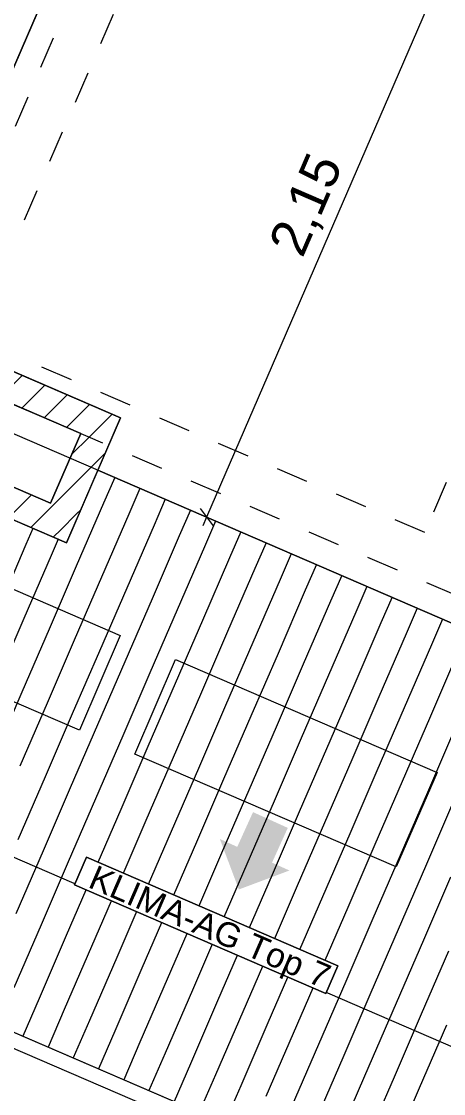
# Model space of a CAD drawing. Header units: millimetres. Extents: x 12535370 to 12566104, y 356204400 to 356234587.
# Drawn here: x 12548216 to 12549609, y 356216273 to 356219814 of the extents above; entities that cross this region are included whole.
import ezdxf
from ezdxf.enums import TextEntityAlignment as Align

# ---------------------------------------------------------------- set-up
doc = ezdxf.new("R2010")
doc.units = ezdxf.units.MM
doc.header["$MEASUREMENT"] = 0
doc.set_wipeout_variables(frame=1)
for name, pattern in [('Dashed', [211.666667, 105.833333, -105.833333]), ('Dot & Dashed', [6702.78, 3527.78, -1763.89, 0, -1411.11]), ('Wipeout_Contour', [1000, 0, -1000])]:
    doc.linetypes.add(name, pattern=pattern)
for name, color, linetype in [('New_015 Innenwände', 7, 'Continuous'), ('New_080 Raumdefinitionen', 7, 'Continuous'), ('New_255 Plangrafiken', 7, 'Continuous'), ('New_290 Raster _ Achsen', 7, 'Continuous'), ('New_GRUNDSTÜCKSGRENZE', 7, 'Continuous')]:
    doc.layers.add(name, color=color, linetype=linetype)
for name, color, linetype, lineweight in [('New_015 Innenwände_Pen_No__1', 7, 'Continuous', 13), ('New_160 Beschriftungen Ausführung_Pen_No__1', 7, 'Continuous', 13), ('New_255 Plangrafiken_Pen_No__1', 7, 'Continuous', 13), ('New_255 Plangrafiken_Pen_No__21', 1, 'Continuous', 13), ('New_255 Plangrafiken_Pen_No__39', 8, 'Continuous', 13), ('New_290 Raster _ Achsen_Pen_No__108', 7, 'Continuous', 13), ('New_GRUNDSTÜCKSGRENZE_Pen_No__1', 7, 'Continuous', 13), ('New_HKLS1_Pen_No__21', 1, 'Continuous', 13), ('New_HKLS1_Pen_No__83', 30, 'Continuous', 13)]:
    doc.layers.add(name, color=color, linetype=linetype, lineweight=lineweight)
doc.styles.add('GENERATED_STYLE_1', font='arial.ttf')
doc.styles.add('GENERATED_STYLE_2', font='arial.ttf', dxfattribs={"width": 0.8})
doc.linetypes.add('Blase', pattern='A,0,[1,DD - Rennweg 15_1030 Wien_AusfÃ¼rung-2026-06-121.Shx,S=15.817082,R=0,X=-0.000255191,Y=0.048578],-1983.5,0', length=1983.5)
doc.dimstyles.new('GENERATED_STYLE__1', dxfattribs={"dimtxt": 125, "dimasz": 47.5, "dimexe": 0.18, "dimexo": 2, "dimgap": 0, "dimtad": 1, "dimlfac": 0.001, "dimzin": 0, "dimdsep": 46, "dimtxsty": 'GENERATED_STYLE_1', "dimblk": 'ARROWHEAD_2', "dimblk1": 'ARROWHEAD_2', "dimblk2": 'ARROWHEAD_2', "dimcen": 0.09, "dimclrd": 7, "dimclre": 7, "dimclrt": 7, "dimadec": 0, "dimazin": 0, "dimtfac": 1, "dimtdec": 4, "dimtmove": 0, "dimatfit": 3, "dimfxl": 1, "dimtolj": 1, "dimtzin": 0, "dimarcsym": 0})
pattern_1 = [(45, (12240439.16, 356160438.356), (-53.033009, 53.033009), [])]

# ---------------------------------------------------------------- blocks, each defined once
blk = doc.blocks.new('*X22', base_point=(12240439.2, 356160438.4))
at = {"layer": 'New_255 Plangrafiken_Pen_No__39', "color": 8, "linetype": 'Continuous', "lineweight": 13}
for p, q in [((12548524, 356218307.8), (12548487.3, 356218222.8)), ((12548524, 356218307.8), (12548487.3, 356218222.8)), ((12548607.2, 356218271.9), (12548570.5, 356218186.9)), ((12548607.2, 356218271.9), (12548570.5, 356218186.9)), ((12548487.3, 356218222.8), (12548397.4, 356218014.8)), ((12548487.3, 356218222.8), (12548397.4, 356218014.8)), ((12548690.4, 356218235.9), (12548653.7, 356218150.9)), ((12548690.4, 356218235.9), (12548653.7, 356218150.9)), ((12548570.5, 356218186.9), (12548480.6, 356217978.9)), ((12548570.5, 356218186.9), (12548480.6, 356217978.9)), ((12548773.6, 356218200), (12548736.9, 356218115)), ((12548773.6, 356218200), (12548736.9, 356218115)), ((12548253.9, 356218139.7), (12548231, 356218086.7)), ((12548253.9, 356218139.7), (12548231, 356218086.7)), ((12548653.7, 356218150.9), (12548563.9, 356217942.9)), ((12548653.7, 356218150.9), (12548563.9, 356217942.9)), ((12548856.8, 356218164), (12548820.1, 356218079)), ((12548856.8, 356218164), (12548820.1, 356218079)), ((12548337.1, 356218103.8), (12548314.2, 356218050.7)), ((12548337.1, 356218103.8), (12548314.2, 356218050.7)), ((12548736.9, 356218115), (12548647.1, 356217907)), ((12548736.9, 356218115), (12548647.1, 356217907)), ((12548940.1, 356218128.1), (12548903.3, 356218043.1)), ((12548940.1, 356218128.1), (12548903.3, 356218043.1)), ((12548231, 356218086.7), (12548141.2, 356217878.7)), ((12548231, 356218086.7), (12548141.2, 356217878.7)), ((12548820.1, 356218079), (12548730.3, 356217871)), ((12548820.1, 356218079), (12548730.3, 356217871)), ((12549023.3, 356218092.2), (12548986.5, 356218007.2)), ((12549023.3, 356218092.2), (12548986.5, 356218007.2)), ((12548314.2, 356218050.7), (12548224.4, 356217842.7)), ((12548314.2, 356218050.7), (12548224.4, 356217842.7)), ((12548903.3, 356218043.1), (12548813.5, 356217835.1)), ((12548903.3, 356218043.1), (12548813.5, 356217835.1)), ((12549106.5, 356218056.2), (12549069.7, 356217971.2)), ((12549106.5, 356218056.2), (12549069.7, 356217971.2)), ((12548397.4, 356218014.8), (12548307.6, 356217806.8)), ((12548397.4, 356218014.8), (12548307.6, 356217806.8)), ((12548986.5, 356218007.2), (12548896.7, 356217799.1)), ((12548986.5, 356218007.2), (12548896.7, 356217799.1)), ((12549189.7, 356218020.3), (12549153, 356217935.3)), ((12549189.7, 356218020.3), (12549153, 356217935.3)), ((12548480.6, 356217978.9), (12548390.8, 356217770.8)), ((12548480.6, 356217978.9), (12548390.8, 356217770.8)), ((12549069.7, 356217971.2), (12548979.9, 356217763.2)), ((12549069.7, 356217971.2), (12548979.9, 356217763.2)), ((12549272.9, 356217984.3), (12549236.2, 356217899.3)), ((12549272.9, 356217984.3), (12549236.2, 356217899.3)), ((12548563.9, 356217942.9), (12548474, 356217734.9)), ((12548563.9, 356217942.9), (12548474, 356217734.9)), ((12549153, 356217935.3), (12549063.1, 356217727.2)), ((12549153, 356217935.3), (12549063.1, 356217727.2)), ((12549356.1, 356217948.4), (12549319.4, 356217863.4)), ((12549356.1, 356217948.4), (12549319.4, 356217863.4)), ((12548647.1, 356217907), (12548557.2, 356217699)), ((12548647.1, 356217907), (12548557.2, 356217699)), ((12549236.2, 356217899.3), (12549146.3, 356217691.3)), ((12549236.2, 356217899.3), (12549146.3, 356217691.3)), ((12549439.3, 356217912.4), (12549402.6, 356217827.4)), ((12549439.3, 356217912.4), (12549402.6, 356217827.4)), ((12548730.3, 356217871), (12548640.4, 356217663)), ((12548730.3, 356217871), (12548640.4, 356217663)), ((12549319.4, 356217863.4), (12549229.5, 356217655.4)), ((12549319.4, 356217863.4), (12549229.5, 356217655.4)), ((12549522.5, 356217876.5), (12549485.8, 356217791.5)), ((12549522.5, 356217876.5), (12549485.8, 356217791.5)), ((12548224.4, 356217842.7), (12548134.5, 356217634.7)), ((12548224.4, 356217842.7), (12548134.5, 356217634.7)), ((12548813.5, 356217835.1), (12548723.6, 356217627.1)), ((12548813.5, 356217835.1), (12548723.6, 356217627.1)), ((12549402.6, 356217827.4), (12549312.7, 356217619.4)), ((12549402.6, 356217827.4), (12549312.7, 356217619.4)), ((12549605.7, 356217840.5), (12549569, 356217755.5)), ((12549605.7, 356217840.5), (12549569, 356217755.5)), ((12548307.6, 356217806.8), (12548217.7, 356217598.8)), ((12548307.6, 356217806.8), (12548217.7, 356217598.8)), ((12548896.7, 356217799.1), (12548806.8, 356217591.1)), ((12548896.7, 356217799.1), (12548806.8, 356217591.1)), ((12549485.8, 356217791.5), (12549395.9, 356217583.5)), ((12549485.8, 356217791.5), (12549395.9, 356217583.5)), ((12548390.8, 356217770.8), (12548300.9, 356217562.8)), ((12548390.8, 356217770.8), (12548300.9, 356217562.8)), ((12548979.9, 356217763.2), (12548890, 356217555.2)), ((12548979.9, 356217763.2), (12548890, 356217555.2)), ((12549569, 356217755.5), (12549479.1, 356217547.5)), ((12549569, 356217755.5), (12549479.1, 356217547.5)), ((12548474, 356217734.9), (12548384.1, 356217526.9)), ((12548474, 356217734.9), (12548384.1, 356217526.9)), ((12549063.1, 356217727.2), (12548973.2, 356217519.2)), ((12549063.1, 356217727.2), (12548973.2, 356217519.2)), ((12549652.2, 356217719.6), (12549562.3, 356217511.6)), ((12549652.2, 356217719.6), (12549562.3, 356217511.6)), ((12548557.2, 356217699), (12548467.3, 356217490.9)), ((12548557.2, 356217699), (12548467.3, 356217490.9)), ((12549146.3, 356217691.3), (12549056.4, 356217483.3)), ((12549146.3, 356217691.3), (12549056.4, 356217483.3)), ((12548640.4, 356217663), (12548550.5, 356217455)), ((12548640.4, 356217663), (12548550.5, 356217455)), ((12549229.5, 356217655.4), (12549139.6, 356217447.3)), ((12549229.5, 356217655.4), (12549139.6, 356217447.3)), ((12548723.6, 356217627.1), (12548633.8, 356217419)), ((12548723.6, 356217627.1), (12548633.8, 356217419)), ((12549312.7, 356217619.4), (12549222.9, 356217411.4)), ((12549312.7, 356217619.4), (12549222.9, 356217411.4)), ((12548217.7, 356217598.8), (12548127.9, 356217390.7)), ((12548217.7, 356217598.8), (12548127.9, 356217390.7)), ((12548806.8, 356217591.1), (12548717, 356217383.1)), ((12548806.8, 356217591.1), (12548717, 356217383.1)), ((12549395.9, 356217583.5), (12549306.1, 356217375.5)), ((12549395.9, 356217583.5), (12549306.1, 356217375.5)), ((12548300.9, 356217562.8), (12548211.1, 356217354.8)), ((12548300.9, 356217562.8), (12548211.1, 356217354.8)), ((12548890, 356217555.2), (12548800.2, 356217347.2)), ((12548890, 356217555.2), (12548800.2, 356217347.2)), ((12549479.1, 356217547.5), (12549389.3, 356217339.5)), ((12549479.1, 356217547.5), (12549389.3, 356217339.5)), ((12548384.1, 356217526.9), (12548294.3, 356217318.9)), ((12548384.1, 356217526.9), (12548294.3, 356217318.9)), ((12548973.2, 356217519.2), (12548883.4, 356217311.2)), ((12548973.2, 356217519.2), (12548883.4, 356217311.2)), ((12549562.3, 356217511.6), (12549472.5, 356217303.6)), ((12549562.3, 356217511.6), (12549472.5, 356217303.6)), ((12548467.3, 356217490.9), (12548377.5, 356217282.9)), ((12548467.3, 356217490.9), (12548377.5, 356217282.9)), ((12549056.4, 356217483.3), (12548966.6, 356217275.3)), ((12549056.4, 356217483.3), (12548966.6, 356217275.3)), ((12549645.5, 356217475.6), (12549555.7, 356217267.6)), ((12549645.5, 356217475.6), (12549555.7, 356217267.6)), ((12548550.5, 356217455), (12548460.7, 356217247)), ((12548550.5, 356217455), (12548460.7, 356217247)), ((12549139.6, 356217447.3), (12549049.8, 356217239.3)), ((12549139.6, 356217447.3), (12549049.8, 356217239.3)), ((12548633.8, 356217419), (12548543.9, 356217211)), ((12548633.8, 356217419), (12548543.9, 356217211)), ((12549222.9, 356217411.4), (12549133, 356217203.4)), ((12549222.9, 356217411.4), (12549133, 356217203.4)), ((12548717, 356217383.1), (12548627.1, 356217175.1)), ((12548717, 356217383.1), (12548627.1, 356217175.1)), ((12549306.1, 356217375.5), (12549216.2, 356217167.4)), ((12549306.1, 356217375.5), (12549216.2, 356217167.4)), ((12548800.2, 356217347.2), (12548710.3, 356217139.1)), ((12548800.2, 356217347.2), (12548710.3, 356217139.1)), ((12549389.3, 356217339.5), (12549299.4, 356217131.5)), ((12549389.3, 356217339.5), (12549299.4, 356217131.5)), ((12548294.3, 356217318.9), (12548204.4, 356217110.8)), ((12548294.3, 356217318.9), (12548204.4, 356217110.8)), ((12548883.4, 356217311.2), (12548793.5, 356217103.2)), ((12548883.4, 356217311.2), (12548793.5, 356217103.2)), ((12549472.5, 356217303.6), (12549382.6, 356217095.6)), ((12549472.5, 356217303.6), (12549382.6, 356217095.6)), ((12548377.5, 356217282.9), (12548287.6, 356217074.9)), ((12548377.5, 356217282.9), (12548287.6, 356217074.9)), ((12548966.6, 356217275.3), (12548876.7, 356217067.3)), ((12548966.6, 356217275.3), (12548876.7, 356217067.3)), ((12549555.7, 356217267.6), (12549465.8, 356217059.6)), ((12549555.7, 356217267.6), (12549465.8, 356217059.6)), ((12548460.7, 356217247), (12548370.8, 356217039)), ((12548460.7, 356217247), (12548370.8, 356217039)), ((12549049.8, 356217239.3), (12548959.9, 356217031.3)), ((12549049.8, 356217239.3), (12548959.9, 356217031.3)), ((12549638.9, 356217231.7), (12549549, 356217023.7)), ((12549638.9, 356217231.7), (12549549, 356217023.7)), ((12548543.9, 356217211), (12548454, 356217003)), ((12548543.9, 356217211), (12548454, 356217003)), ((12549133, 356217203.4), (12549043.1, 356216995.4)), ((12549133, 356217203.4), (12549043.1, 356216995.4)), ((12548627.1, 356217175.1), (12548537.2, 356216967.1)), ((12548627.1, 356217175.1), (12548537.2, 356216967.1)), ((12549216.2, 356217167.4), (12549126.3, 356216959.4)), ((12549216.2, 356217167.4), (12549126.3, 356216959.4)), ((12548710.3, 356217139.1), (12548620.5, 356216931.1)), ((12548710.3, 356217139.1), (12548620.5, 356216931.1)), ((12549299.4, 356217131.5), (12549209.6, 356216923.5)), ((12549299.4, 356217131.5), (12549209.6, 356216923.5)), ((12548287.6, 356217074.9), (12548197.8, 356216866.9)), ((12548287.6, 356217074.9), (12548197.8, 356216866.9)), ((12548793.5, 356217103.2), (12548703.7, 356216895.2)), ((12548793.5, 356217103.2), (12548703.7, 356216895.2)), ((12549382.6, 356217095.6), (12549292.8, 356216887.5)), ((12549382.6, 356217095.6), (12549292.8, 356216887.5)), ((12548370.8, 356217039), (12548281, 356216830.9)), ((12548370.8, 356217039), (12548281, 356216830.9)), ((12548876.7, 356217067.3), (12548786.9, 356216859.2)), ((12548876.7, 356217067.3), (12548786.9, 356216859.2)), ((12549465.8, 356217059.6), (12549376, 356216851.6)), ((12549465.8, 356217059.6), (12549376, 356216851.6)), ((12548454, 356217003), (12548364.2, 356216795)), ((12548454, 356217003), (12548364.2, 356216795)), ((12548959.9, 356217031.3), (12548870.1, 356216823.3)), ((12548959.9, 356217031.3), (12548870.1, 356216823.3)), ((12549549, 356217023.7), (12549459.2, 356216815.6)), ((12549549, 356217023.7), (12549459.2, 356216815.6)), ((12548537.2, 356216967.1), (12548447.4, 356216759.1)), ((12548537.2, 356216967.1), (12548447.4, 356216759.1)), ((12549043.1, 356216995.4), (12548953.3, 356216787.4)), ((12549043.1, 356216995.4), (12548953.3, 356216787.4)), ((12549632.2, 356216987.7), (12549542.4, 356216779.7)), ((12549632.2, 356216987.7), (12549542.4, 356216779.7)), ((12548620.5, 356216931.1), (12548530.6, 356216723.1)), ((12548620.5, 356216931.1), (12548530.6, 356216723.1)), ((12549126.3, 356216959.4), (12549036.5, 356216751.4)), ((12549126.3, 356216959.4), (12549036.5, 356216751.4)), ((12548703.7, 356216895.2), (12548613.8, 356216687.2)), ((12548703.7, 356216895.2), (12548613.8, 356216687.2)), ((12549209.6, 356216923.5), (12549119.7, 356216715.5)), ((12549209.6, 356216923.5), (12549119.7, 356216715.5)), ((12549292.8, 356216887.5), (12549202.9, 356216679.5)), ((12549292.8, 356216887.5), (12549202.9, 356216679.5)), ((12548281, 356216830.9), (12548191.1, 356216622.9)), ((12548281, 356216830.9), (12548191.1, 356216622.9)), ((12548786.9, 356216859.2), (12548697, 356216651.2)), ((12548786.9, 356216859.2), (12548697, 356216651.2)), ((12549376, 356216851.6), (12549286.1, 356216643.6)), ((12549376, 356216851.6), (12549286.1, 356216643.6)), ((12548364.2, 356216795), (12548274.3, 356216587)), ((12548364.2, 356216795), (12548274.3, 356216587)), ((12548870.1, 356216823.3), (12548780.2, 356216615.3)), ((12548870.1, 356216823.3), (12548780.2, 356216615.3)), ((12549459.2, 356216815.6), (12549369.3, 356216607.6)), ((12549459.2, 356216815.6), (12549369.3, 356216607.6)), ((12548447.4, 356216759.1), (12548357.5, 356216551)), ((12548447.4, 356216759.1), (12548357.5, 356216551)), ((12548953.3, 356216787.4), (12548863.4, 356216579.3)), ((12548953.3, 356216787.4), (12548863.4, 356216579.3)), ((12549542.4, 356216779.7), (12549452.5, 356216571.7)), ((12549542.4, 356216779.7), (12549452.5, 356216571.7)), ((12548530.6, 356216723.1), (12548440.7, 356216515.1)), ((12548530.6, 356216723.1), (12548440.7, 356216515.1)), ((12549036.5, 356216751.4), (12548946.6, 356216543.4)), ((12549036.5, 356216751.4), (12548946.6, 356216543.4)), ((12549625.6, 356216743.8), (12549535.7, 356216535.7)), ((12549625.6, 356216743.8), (12549535.7, 356216535.7)), ((12548613.8, 356216687.2), (12548523.9, 356216479.1)), ((12548613.8, 356216687.2), (12548523.9, 356216479.1)), ((12549119.7, 356216715.5), (12549029.8, 356216507.4)), ((12549119.7, 356216715.5), (12549029.8, 356216507.4)), ((12548697, 356216651.2), (12548607.1, 356216443.2)), ((12548697, 356216651.2), (12548607.1, 356216443.2)), ((12549202.9, 356216679.5), (12549113, 356216471.5)), ((12549202.9, 356216679.5), (12549113, 356216471.5)), ((12548780.2, 356216615.3), (12548690.4, 356216407.3)), ((12548780.2, 356216615.3), (12548690.4, 356216407.3)), ((12549286.1, 356216643.6), (12549196.2, 356216435.6)), ((12549286.1, 356216643.6), (12549196.2, 356216435.6)), ((12548274.3, 356216587), (12548220.8, 356216463.1)), ((12548274.3, 356216587), (12548220.8, 356216463.1)), ((12548863.4, 356216579.3), (12548773.6, 356216371.3)), ((12548863.4, 356216579.3), (12548773.6, 356216371.3)), ((12549369.3, 356216607.6), (12549279.5, 356216399.6)), ((12549369.3, 356216607.6), (12549279.5, 356216399.6)), ((12548357.5, 356216551), (12548304, 356216427.1)), ((12548357.5, 356216551), (12548304, 356216427.1)), ((12548946.6, 356216543.4), (12548856.8, 356216335.4)), ((12548946.6, 356216543.4), (12548856.8, 356216335.4)), ((12549452.5, 356216571.7), (12549362.7, 356216363.7)), ((12549452.5, 356216571.7), (12549362.7, 356216363.7)), ((12548440.7, 356216515.1), (12548387.2, 356216391.2)), ((12548440.7, 356216515.1), (12548387.2, 356216391.2)), ((12549029.8, 356216507.4), (12548940, 356216299.4)), ((12549029.8, 356216507.4), (12548940, 356216299.4)), ((12549535.7, 356216535.7), (12549445.9, 356216327.7)), ((12549535.7, 356216535.7), (12549445.9, 356216327.7)), ((12548523.9, 356216479.1), (12548470.4, 356216355.2)), ((12548523.9, 356216479.1), (12548470.4, 356216355.2)), ((12549113, 356216471.5), (12549023.2, 356216263.5)), ((12549113, 356216471.5), (12549023.2, 356216263.5)), ((12549618.9, 356216499.8), (12549529.1, 356216291.8)), ((12549618.9, 356216499.8), (12549529.1, 356216291.8)), ((12548607.1, 356216443.2), (12548553.6, 356216319.3)), ((12548607.1, 356216443.2), (12548553.6, 356216319.3)), ((12549196.2, 356216435.6), (12549106.4, 356216227.5)), ((12549196.2, 356216435.6), (12549106.4, 356216227.5)), ((12548690.4, 356216407.3), (12548636.8, 356216283.4)), ((12548690.4, 356216407.3), (12548636.8, 356216283.4)), ((12549279.5, 356216399.6), (12549189.6, 356216191.6)), ((12549279.5, 356216399.6), (12549189.6, 356216191.6)), ((12548773.6, 356216371.3), (12548720, 356216247.4)), ((12548773.6, 356216371.3), (12548720, 356216247.4)), ((12549362.7, 356216363.7), (12549272.8, 356216155.7)), ((12549362.7, 356216363.7), (12549272.8, 356216155.7)), ((12548856.8, 356216335.4), (12548803.2, 356216211.5)), ((12548856.8, 356216335.4), (12548803.2, 356216211.5)), ((12548940, 356216299.4), (12548886.4, 356216175.5)), ((12548940, 356216299.4), (12548886.4, 356216175.5)), ((12549445.9, 356216327.7), (12549356, 356216119.7)), ((12549445.9, 356216327.7), (12549356, 356216119.7)), ((12549529.1, 356216291.8), (12549439.2, 356216083.8)), ((12549529.1, 356216291.8), (12549439.2, 356216083.8))]:
    blk.add_line(p, q, dxfattribs=at)
blk = doc.blocks.new('Fill_8', base_point=(12240439.2, 356160438.4))
at = {"layer": 'New_255 Plangrafiken_Pen_No__1', "color": 7, "linetype": 'Continuous', "lineweight": 13, "flags": 128}
for points in [[(12543775.7, 356222870.6), (12542401, 356219339.3), (12542722.6, 356219200.3), (12542590.8, 356218895.1), (12555592.9, 356213278.5), (12555257.1, 356215439.6), (12554698.2, 356215681), (12554678.4, 356215635.1), (12553145.9, 356216299.7), (12552809, 356215519.6), (12550881.1, 356216352.3), (12551218.3, 356217132.7), (12550707.9, 356217353.3), (12551252.5, 356218613.9), (12553915, 356217463.7), (12554288.8, 356218329.1), (12550457.2, 356219984.3), (12549776.9, 356224310.1), (12547607.2, 356225247.3), (12546139.4, 356221849.6)], [(12547645.8, 356218402.4), (12547749.5, 356218642.4), (12548602.1, 356220616.1), (12550530, 356219783.3), (12549677.3, 356217809.6), (12548468.4, 356218331.9), (12548364.7, 356218091.9)]]:
    blk.add_lwpolyline(points, close=True, dxfattribs=at)
at = {"layer": 'New_255 Plangrafiken_Pen_No__39', "color": 8, "linetype": 'Continuous', "lineweight": 13}
blk.add_blockref('*X22', (12240439.2, 356160438.4), dxfattribs=at)
blk = doc.blocks.new('Wall_4', base_point=(12547761.7, 356218461.3))
at = {"layer": 'New_015 Innenwände', "linetype": 'Continuous', "lineweight": 0, "true_color": 0x000000}
h = blk.add_hatch(dxfattribs=at)
h.set_pattern_fill('BACKSTEIN', color=18, style=0, pattern_type=2)
h.set_pattern_definition(pattern_1)
h.paths.add_polyline_path([(12547722.1, 356218369.5), (12548272.9, 356218131.5), (12548312.5, 356218223.3), (12547761.7, 356218461.3)])
h = blk.add_hatch(dxfattribs=at)
h.set_pattern_fill('BACKSTEIN', color=18, style=0, pattern_type=2)
h.set_pattern_definition(pattern_1)
h.paths.add_polyline_path([(12548312.5, 356218223.3), (12548272.9, 356218131.5), (12548364.7, 356218091.9)])
h = blk.add_hatch(dxfattribs=at)
h.set_pattern_fill('BACKSTEIN', color=18, style=0, pattern_type=2)
h.set_pattern_definition(pattern_1)
h.paths.add_polyline_path([(12548404.3, 356218183.7), (12548312.5, 356218223.3), (12548364.7, 356218091.9)])
at = {"layer": 'New_015 Innenwände_Pen_No__1', "color": 7, "linetype": 'Continuous', "lineweight": 13, "flags": 128}
for points in [[(12548312.5, 356218223.3), (12547761.7, 356218461.3)], [(12547722.1, 356218369.5), (12548364.7, 356218091.9)], [(12548364.7, 356218091.9), (12548404.3, 356218183.7)]]:
    blk.add_lwpolyline(points, dxfattribs=at)
blk = doc.blocks.new('Wall_5', base_point=(12548312.5, 356218223.3))
at = {"layer": 'New_015 Innenwände', "linetype": 'Continuous', "lineweight": 0, "true_color": 0x000000}
h = blk.add_hatch(dxfattribs=at)
h.set_pattern_fill('BACKSTEIN', color=18, style=0, pattern_type=2)
h.set_pattern_definition(pattern_1)
h.paths.add_polyline_path([(12548451.3, 356218544.6), (12548411.7, 356218452.8), (12548543.1, 356218505)])
h = blk.add_hatch(dxfattribs=at)
h.set_pattern_fill('BACKSTEIN', color=18, style=0, pattern_type=2)
h.set_pattern_definition(pattern_1)
h.paths.add_polyline_path([(12548411.7, 356218452.8), (12548503.5, 356218413.2), (12548543.1, 356218505)])
h = blk.add_hatch(dxfattribs=at)
h.set_pattern_fill('BACKSTEIN', color=18, style=0, pattern_type=2)
h.set_pattern_definition(pattern_1)
h.paths.add_polyline_path([(12548404.3, 356218183.7), (12548503.5, 356218413.2), (12548411.7, 356218452.8), (12548312.5, 356218223.3)])
at = {"layer": 'New_015 Innenwände_Pen_No__1', "color": 7, "linetype": 'Continuous', "lineweight": 13, "flags": 128}
for points in [[(12548543.1, 356218505), (12548451.3, 356218544.6)], [(12548404.3, 356218183.7), (12548543.1, 356218505)], [(12548411.7, 356218452.8), (12548312.5, 356218223.3)]]:
    blk.add_lwpolyline(points, dxfattribs=at)
blk = doc.blocks.new('Wall_6', base_point=(12548411.7, 356218452.8))
at = {"layer": 'New_015 Innenwände', "linetype": 'Continuous', "lineweight": 0, "true_color": 0x000000}
h = blk.add_hatch(dxfattribs=at)
h.set_pattern_fill('BACKSTEIN', color=18, style=0, pattern_type=2)
h.set_pattern_definition(pattern_1)
h.paths.add_polyline_path([(12548451.3, 356218544.6), (12547900.5, 356218782.6), (12547860.9, 356218690.8), (12548411.7, 356218452.8)])
at = {"layer": 'New_015 Innenwände_Pen_No__1', "color": 7, "linetype": 'Continuous', "lineweight": 13, "flags": 128}
for points in [[(12548451.3, 356218544.6), (12547900.5, 356218782.6)], [(12547860.9, 356218690.8), (12548411.7, 356218452.8)]]:
    blk.add_lwpolyline(points, dxfattribs=at)
blk = doc.blocks.new('Standard grid marker[2]', base_point=(12539645.8, 356220744.6))
at = {"layer": 'New_290 Raster _ Achsen_Pen_No__108', "color": 7, "linetype": 'Dot & Dashed', "lineweight": 13}
blk.add_line((12540563.8, 356220348), (12561567.2, 356211274.9), dxfattribs=at)
at = {"layer": 'New_290 Raster _ Achsen_Pen_No__108', "color": 7, "lineweight": 13, "style": 'GENERATED_STYLE_1'}
for tag, p in [('AC_MarkerText_1_0', (12539528.5, 356220880.1)), ('AC_MarkerText_1_1', (12562689.2, 356210875))]:
    blk.add_attdef(tag, text='', height=150, rotation=336.6365, dxfattribs=at).set_placement(p, align=Align.TOP_CENTER)
blk = doc.blocks.new('*D96', base_point=(12240439.2, 356160438.4))
at = {"layer": 'New_GRUNDSTÜCKSGRENZE_Pen_No__1', "color": 7, "linetype": 'Continuous', "lineweight": 13, "transparency": 16777216}
for p, q in [((12549637, 356220169.1), (12549723, 356220131.9)), ((12549701.5, 356220121.5), (12549658.5, 356220179.4)), ((12549692.1, 356220178.5), (12549680, 356220150.5)), ((12549680, 356220150.5), (12548827.4, 356218176.8)), ((12548805.9, 356218205.7), (12548848.9, 356218147.8)), ((12548784.4, 356218195.4), (12548870.4, 356218158.2)), ((12548827.4, 356218176.8), (12548815.3, 356218148.7))]:
    blk.add_line(p, q, dxfattribs=at)
at = {"layer": 'New_GRUNDSTÜCKSGRENZE_Pen_No__1', "color": 7, "lineweight": 13, "transparency": 16777216, "insert": (12549164.6, 356219020.4), "char_height": 125, "attachment_point": 7, "rotation": 66.6365, "style": 'GENERATED_STYLE_1'}
blk.add_mtext('\\A1;{\\pql;\\fArial|b0|i0|c0|p0;\\W1.000000;2,15}', dxfattribs=at)
blk = doc.blocks.new('ARROWHEAD_2')
at = {"color": 0, "linetype": 'Continuous', "lineweight": 0}
for p, q in [((0, 0), (-1, 0)), ((-0.378, -0.655), (0.378, 0.655))]:
    blk.add_line(p, q, dxfattribs=at)

msp = doc.modelspace()

# ---------------------------------------------------------------- hatches: boundary and pattern name
at = {"layer": 'New_255 Plangrafiken_Pen_No__1', "linetype": 'Continuous', "lineweight": 13}
msp.add_hatch(color=7, dxfattribs=at).paths.add_polyline_path([(12548980.385, 356217202.827), (12548928.327, 356217088.084), (12548870.955, 356217114.114), (12548933.64, 356216947.312), (12549100.441, 356217009.997), (12549043.069, 356217036.026), (12549095.128, 356217150.769)])

# ---------------------------------------------------------------- linework, layer by layer
at = {"layer": 'New_080 Raumdefinitionen', "color": 21, "linetype": 'Continuous', "lineweight": 0, "true_color": 0xffa8a8, "flags": 128}
for points in [[(12542280.303, 356219029.271), (12555592.899, 356213278.45), (12555257.083, 356215439.554), (12554698.236, 356215680.967), (12554658.579, 356215589.166), (12550686.955, 356217304.842), (12551252.455, 356218613.92), (12553915.001, 356217463.744), (12554288.841, 356218329.147), (12550575.415, 356219933.285), (12550457.245, 356219984.332), (12549776.913, 356224310.057), (12547607.171, 356225247.35), (12546139.389, 356221849.577), (12543775.698, 356222870.65)], [(12547749.529, 356218642.388), (12548602.141, 356220616.103), (12550529.956, 356219783.319), (12549677.344, 356217809.604)]]:
    msp.add_lwpolyline(points, close=True, dxfattribs=at)
at = {"layer": 'New_255 Plangrafiken_Pen_No__1', "color": 7, "linetype": 'Continuous', "lineweight": 13}
msp.add_lwpolyline([(12547824.303, 356218815.484), (12548543.136, 356218504.96), (12548468.361, 356218331.864), (12549677.344, 356217809.604), (12550529.956, 356219783.319), (12548602.141, 356220616.103)], close=True, dxfattribs=at)
at = {"layer": 'New_255 Plangrafiken_Pen_No__1', "color": 7, "linetype": 'Dashed', "lineweight": 13}
for points in [[(12548634.428, 356220481.519), (12550417.919, 356219711.325), (12549651.242, 356217918.106), (12547860.874, 356218690.754)], [(12549546.983, 356218126.541), (12548058.314, 356218769.622), (12548712.644, 356220284.333), (12550201.314, 356219652.958)]]:
    msp.add_lwpolyline(points, close=True, dxfattribs=at)
at = {"layer": 'New_255 Plangrafiken_Pen_No__1', "color": 7, "linetype": 'Continuous', "lineweight": 13}
for points in [[(12556795.275, 356212704.578), (12541293.864, 356219400.93)], [(12542280.303, 356219029.271), (12555592.899, 356213278.45), (12555257.083, 356215439.554), (12554698.236, 356215680.967)]]:
    msp.add_lwpolyline(points, dxfattribs=at)
at = {"layer": 'New_255 Plangrafiken_Pen_No__21', "color": 1, "linetype": 'Continuous', "lineweight": 13}
for p, q in [((12547679.31, 356218158.353), (12548542.237, 356217785.582)), ((12548407.405, 356217473.46), (12547544.479, 356217846.23)), ((12548542.237, 356217785.582), (12548407.405, 356217473.46)), ((12548590.081, 356217394.547), (12548724.913, 356217706.669)), ((12548724.913, 356217706.669), (12549587.84, 356217333.899)), ((12549453.008, 356217021.777), (12548590.081, 356217394.547)), ((12549587.84, 356217333.899), (12549453.008, 356217021.777))]:
    msp.add_line(p, q, dxfattribs=at)
at = {"layer": 'New_HKLS1_Pen_No__21', "color": 1, "linetype": 'Continuous', "lineweight": 13}
msp.add_lwpolyline([(12547761.734, 356218461.252), (12548312.538, 356218223.314), (12548411.679, 356218452.816), (12547860.874, 356218690.754)], close=True, dxfattribs=at)
at = {"layer": 'New_HKLS1_Pen_No__83', "color": 30, "linetype": 'Blase', "lineweight": 13}
msp.add_circle((12546824.827, 356220982.454), 1499.741, dxfattribs=at)

# ---------------------------------------------------------------- block references
at = {"layer": 'New_015 Innenwände', "color": 7, "lineweight": 13}
for name, p in [('Wall_6', (12548411.679, 356218452.816)), ('Wall_5', (12548312.538, 356218223.314)), ('Wall_4', (12547761.734, 356218461.252))]:
    msp.add_blockref(name, p, dxfattribs=at)
at = {"layer": 'New_255 Plangrafiken_Pen_No__39', "color": 8, "linetype": 'Continuous', "lineweight": 13}
msp.add_blockref('Fill_8', (12240439.157, 356160438.356), dxfattribs=at)
at = {"layer": 'New_290 Raster _ Achsen', "color": 7, "linetype": 'Continuous', "lineweight": 13}
msp.add_blockref('Standard grid marker[2]', (12539645.773, 356220744.612), dxfattribs=at)

# ---------------------------------------------------------------- texts
at = {"layer": 'New_160 Beschriftungen Ausführung_Pen_No__1', "color": 7, "linetype": 'Continuous', "lineweight": 13, "insert": (12547592.473, 356216078.041), "char_height": 100, "width": 998.38254, "attachment_point": 7, "rotation": 336.636458, "line_spacing_factor": 0.926971, "style": 'GENERATED_STYLE_2'}
msp.add_mtext('\\A1;{\\pql;\\fArial|b0|i0|c0|p0;\\W0.800000;GELÄnder, \\fArial|b0|i0|c0|p0;\\W0.800000;VSG, H=1,10cm}', dxfattribs=at)

# ---------------------------------------------------------------- dimensions: what is measured, and where the dimension line sits
at = {"layer": 'New_GRUNDSTÜCKSGRENZE', "color": 7, "linetype": 'Continuous', "lineweight": 13}
dim = msp.add_linear_dim(base=(12548827.401, 356218176.765), p1=(12550529.956, 356219783.319), p2=(12549677.344, 356217809.604), angle=246.636458, dimstyle='GENERATED_STYLE__1', dxfattribs=at)
dim.commit()
dim.dimension.update_dxf_attribs({"geometry": '*D96', "text_midpoint": (12549171.398, 356219193.73), "dimtype": 160, "text_rotation": 66.636458})

# ---------------------------------------------------------------- next in the draw order: wipeouts: each hides what was drawn before it
at = {"color": 254, "linetype": 'Wipeout_Contour', "lineweight": 0, "ltscale": 1425751182.521864}
msp.add_wipeout([(12549220.837, 356216603.639), (12549260.493, 356216695.44), (12548430.501, 356217053.983), (12548390.845, 356216962.182)], dxfattribs=at).dxf.layer = 'New_255 Plangrafiken'

# ---------------------------------------------------------------- next in the draw order: linework, layer by layer
at = {"layer": 'New_255 Plangrafiken_Pen_No__21', "color": 1, "linetype": 'Continuous', "lineweight": 13}
for p, q in [((12548430.501, 356217053.983), (12548390.845, 356216962.182)), ((12548390.845, 356216962.182), (12548430.501, 356217053.983)), ((12549260.493, 356216695.44), (12548430.501, 356217053.983)), ((12548430.501, 356217053.983), (12549260.493, 356216695.44)), ((12548390.845, 356216962.182), (12549220.837, 356216603.639)), ((12549220.837, 356216603.639), (12548390.845, 356216962.182)), ((12549220.837, 356216603.639), (12549260.493, 356216695.44)), ((12549260.493, 356216695.44), (12549220.837, 356216603.639))]:
    msp.add_line(p, q, dxfattribs=at)

# ---------------------------------------------------------------- next in the draw order: texts
at = {"layer": 'New_255 Plangrafiken_Pen_No__1', "color": 7, "linetype": 'Continuous', "lineweight": 13, "insert": (12548422.466, 356216934.182), "char_height": 80, "attachment_point": 7, "rotation": 336.636458, "style": 'GENERATED_STYLE_1'}
msp.add_mtext('\\A1;{\\pql;\\fArial|b0|i0|c0|p0;\\W1.000000;KLIMA-AG Top 7}', dxfattribs=at)

doc.saveas('drawing.dxf')
